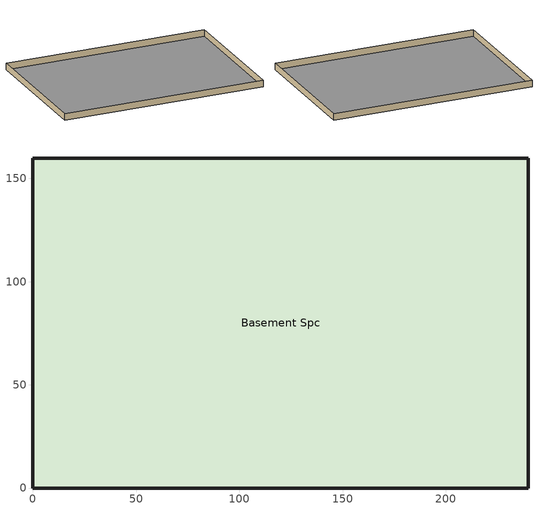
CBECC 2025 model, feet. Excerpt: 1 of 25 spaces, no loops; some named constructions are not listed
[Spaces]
Basement Spc
 floor ground (NACM_BG Slab Floor): 239.85,159.9 239.85,0 0,0 0,159.9 z-8
 wall ground (NACM_Underground Wall): 239.85,0 239.85,159.9 0,159.9 0,0 239.85,0 z-8:0
[SchDay] Type=Fraction
Name | Hr
HealthOccupancySat | ( 0, 0, 0, 0, 0, 0, 0, 0.1, 0.3, 0.4, 0.4, 0.4, 0.4, 0.4, 0.4, 0.4, 0.4, 0.1, 0.1, 0, 0, 0, 0, 0 )
HealthServiceHotWaterSun | ( 0.01, 0.01, 0.01, 0.01, 0.01, 0.01, 0.01, 0.01, 0.01, 0.01, 0.01, 0.01, 0.01, 0.01, 0.01, 0.01, 0.01, 0.01, 0.01, 0.01, 0.01, 0.01, 0.01, 0.01 )
HealthServiceHotWaterWD | ( 0.01, 0.01, 0.01, 0.01, 0.01, 0.01, 0.01, 0.17, 0.58, 0.66, 0.78, 0.82, 0.71, 0.82, 0.78, 0.74, 0.63, 0.41, 0.18, 0.18, 0.18, 0.1, 0.01, 0.01 )
HealthServiceHotWaterSat | ( 0.01, 0.01, 0.01, 0.01, 0.01, 0.01, 0.01, 0.01, 0.2, 0.28, 0.3, 0.3, 0.24, 0.24, 0.23, 0.23, 0.23, 0.1, 0.01, 0.01, 0.01, 0.01, 0.01, 0.01 )
HealthLightsSun; HealthReceptacleSun | ( 0.05, 0.05, 0.05, 0.05, 0.05, 0.05, 0.05, 0.05, 0.1, 0.1, 0.1, 0.1, 0.1, 0.1, 0.1, 0.1, 0.05, 0.05, 0.05, 0.05, 0.05, 0.05, 0.05, 0.05 )
HealthLightsWD | ( 0.1, 0.1, 0.1, 0.1, 0.1, 0.1, 0.1, 0.45, 0.8, 0.8, 0.8, 0.8, 0.8, 0.8, 0.8, 0.8, 0.3, 0.3, 0.3, 0.3, 0.3, 0.3, 0.3, 0.1 )
HealthLightsSat | ( 0.1, 0.1, 0.1, 0.1, 0.1, 0.1, 0.1, 0.2, 0.35, 0.35, 0.35, 0.35, 0.35, 0.35, 0.35, 0.35, 0.35, 0.35, 0.1, 0.1, 0.1, 0.1, 0.1, 0.1 )
HealthReceptacleWD | ( 0.1, 0.1, 0.1, 0.1, 0.1, 0.1, 0.1, 0.5, 0.9, 0.9, 0.9, 0.9, 0.9, 0.9, 0.9, 0.9, 0.3, 0.3, 0.3, 0.3, 0.3, 0.3, 0.3, 0.1 )
HealthReceptacleSat | ( 0.1, 0.1, 0.1, 0.1, 0.1, 0.1, 0.1, 0.2, 0.4, 0.4, 0.4, 0.4, 0.4, 0.4, 0.4, 0.4, 0.4, 0.4, 0.1, 0.1, 0.1, 0.1, 0.1, 0.1 )
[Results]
End Use | Proposed Design Site Elec. (MWh/yr) | Proposed Site Gas (MBtu/yr) | Proposed LSC¹ ($/ft²-yr) | Standard Design Site Elec. (MWh/yr) | Standard Site Gas (MBtu/yr) | Standard LSC¹ ($/ft²-yr) | Compliance Margins LSC¹ ($/ft²-yr)
Space Heating | 0.1 | 2,108.5 | 2.59 | 0.1 | 1,637.4 | 2.02 | -0.57
Space Cooling | 438.3 | -- | 4.46 | 415.2 | -- | 4.17 | -0.29
Indoor Fans | 317.5 | -- | 3.48 | 326.0 | -- | 3.50 | 0.02
Heat Rejection | 59.0 | -- | 0.63 | 58.7 | -- | 0.62 | -0.01
Pumps & Misc. | 139.5 | -- | 1.68 | 180.6 | -- | 2.16 | 0.48
Domestic Hot Water | -- | 709.9 | 0.77 | 169.0 | -- | 1.77 | 1.00
Indoor Lighting | 987.6 | -- | 10.99 | 1,003.1 | -- | 11.07 | 0.08
Total Compliance | 1,942.0 | 2,818.4 | 24.60 | 2,152.7 | 1,637.4 | 25.31 | 0.71
Receptacle | 2,010.8 | -- | 21.18 | 2,010.8 | -- | 21.18 | --
Process | -- | -- | -- | -- | -- | -- | --
Other Lighting | -- | -- | -- | -- | -- | -- | --
Process Motors | -- | -- | -- | -- | -- | -- | --
Photovoltaics | -- | -- | -- | -- | -- | -- | --
Battery Storage | -- | -- | -- | -- | -- | -- | --
Project Total | 3,952.8 | 2,818.4 | 45.78 | 4,163.5 | 1,637.4 | 46.49 | 0.71
Efficiency Compliance | 1,942.0 | 2,818.4 | 24.60 | 2,152.7 | 1,637.4 | 25.31 | 0.71

